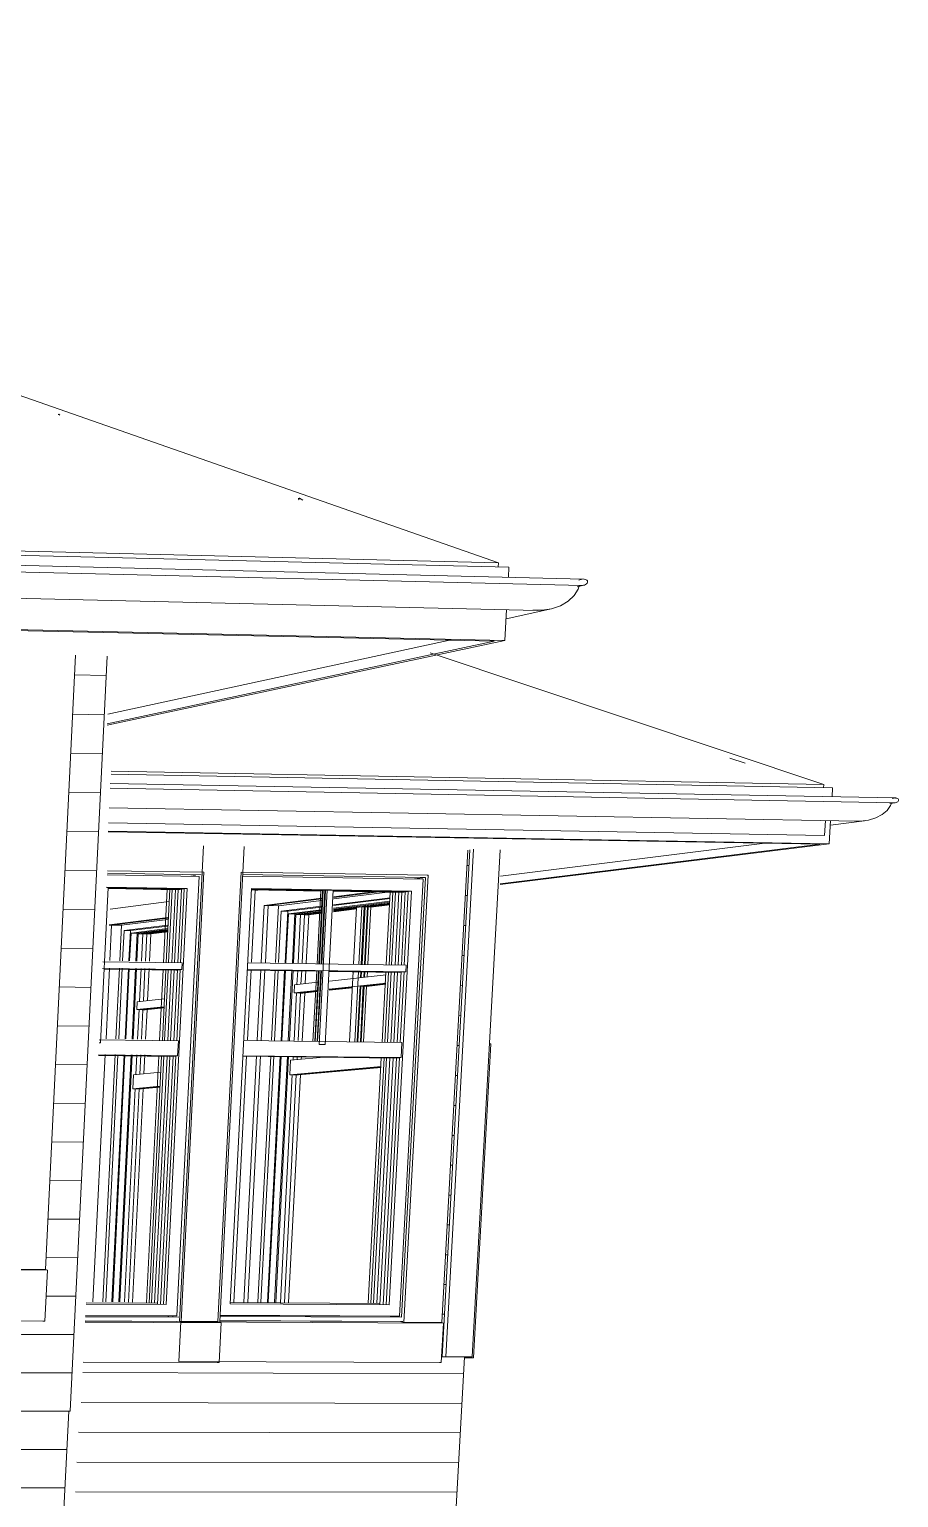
# Model space of a CAD drawing. Header units: inches. Extents: x 205 to 211, y -138 to -29.
# Drawn here: x 209.2479 to 209.3855, y -72.9407 to -72.7083 of the extents above; entities that cross this region are included whole.
import ezdxf

# ---------------------------------------------------------------- set-up
doc = ezdxf.new("R2010")
doc.units = ezdxf.units.IN
doc.header["$MEASUREMENT"] = 0
for name, color, linetype, lineweight in [('A-GLAZ', 151, 'Continuous', 13), ('A-ROOF', 132, 'Continuous', 13), ('A-ROOF-OTLN', 132, 'Continuous', 9), ('A-WALL', 113, 'Continuous', 13), ('A-WALL-PATT', 111, 'Continuous', 13), ('S-BEAM', 12, 'Continuous', 9)]:
    doc.layers.add(name, color=color, linetype=linetype, lineweight=lineweight)

# ---------------------------------------------------------------- blocks, each defined once
blk = doc.blocks.new('FP_94-160')
at = {"layer": 'A-WALL-PATT', "lineweight": 9}
for p, q in [((72.34311, -72.81047), (72.34813, -72.81058)), ((72.34281, -72.81667), (72.34783, -72.81677)), ((72.3425, -72.82286), (72.34752, -72.82296)), ((72.3422, -72.82905), (72.34722, -72.82914)), ((72.3419, -72.83523), (72.34692, -72.83531)), ((72.3416, -72.8414), (72.34662, -72.84148)), ((72.3413, -72.84756), (72.34631, -72.84764)), ((72.341, -72.85372), (72.34601, -72.85379)), ((72.34071, -72.85987), (72.34571, -72.85993)), ((72.34041, -72.86601), (72.34541, -72.86607)), ((72.34011, -72.87214), (72.34511, -72.8722)), ((72.33981, -72.87827), (72.34481, -72.87832)), ((72.33951, -72.88439), (72.34451, -72.88444)), ((72.33922, -72.8905), (72.34421, -72.89054)), ((72.33892, -72.89661), (72.34391, -72.89664)), ((72.33862, -72.90271), (72.34361, -72.90274)), ((72.33861, -72.9088), (72.34331, -72.90882)), ((72.33473, -72.91487), (72.34301, -72.9149)), ((72.33444, -72.92095), (72.34271, -72.92098)), ((72.33415, -72.92702), (72.34218, -72.92704))]:
    blk.add_line(p, q, dxfattribs=at)
blk = doc.blocks.new('FP_113-160')
at = {"layer": 'A-WALL-PATT', "lineweight": 9}
for p, q in [((72.2978, -72.83883), (72.30207, -72.8389)), ((72.32108, -72.83922), (72.32744, -72.83932)), ((72.40522, -72.84062), (72.40558, -72.84063)), ((72.29758, -72.84368), (72.30332, -72.84377)), ((72.30593, -72.84382), (72.30666, -72.84383)), ((72.32085, -72.84405), (72.32722, -72.84415)), ((72.40496, -72.84539), (72.40532, -72.84539)), ((72.4047, -72.85015), (72.40506, -72.85016)), ((72.29715, -72.85337), (72.30289, -72.85346)), ((72.32127, -72.85372), (72.32679, -72.8538)), ((72.40444, -72.85491), (72.4048, -72.85491)), ((72.29694, -72.85821), (72.306, -72.85834)), ((72.32017, -72.85853), (72.32656, -72.85861)), ((72.40418, -72.85966), (72.40454, -72.85967)), ((72.29672, -72.86305), (72.30578, -72.86316)), ((72.31995, -72.86334), (72.32634, -72.86342)), ((72.40392, -72.86441), (72.40428, -72.86442)), ((72.40366, -72.86916), (72.40402, -72.86916)), ((72.40341, -72.8739), (72.40376, -72.87391)), ((72.40315, -72.87864), (72.4035, -72.87864)), ((72.29587, -72.88234), (72.30491, -72.88243)), ((72.31905, -72.88256), (72.32543, -72.88263)), ((72.40289, -72.88337), (72.40324, -72.88338)), ((72.29565, -72.88715), (72.30469, -72.88723)), ((72.31883, -72.88736), (72.3252, -72.88742)), ((72.40263, -72.8881), (72.40298, -72.8881)), ((72.29544, -72.89196), (72.30448, -72.89203)), ((72.31861, -72.89215), (72.32498, -72.8922)), ((72.40237, -72.89283), (72.40273, -72.89283)), ((72.29522, -72.89676), (72.30426, -72.89683)), ((72.31838, -72.89693), (72.32475, -72.89698)), ((72.40211, -72.89755), (72.40247, -72.89755)), ((72.40186, -72.90226), (72.40221, -72.90227)), ((72.4016, -72.90697), (72.40195, -72.90698)), ((72.40134, -72.91168), (72.40169, -72.91168)), ((72.40132, -72.91639), (72.40144, -72.91639)), ((72.34441, -72.92089), (72.40471, -72.9211)), ((72.34417, -72.92563), (72.40445, -72.92579)), ((72.34371, -72.93036), (72.40419, -72.93048)), ((72.34347, -72.93509), (72.40393, -72.93516)), ((72.34324, -72.93982), (72.40368, -72.93984))]:
    blk.add_line(p, q, dxfattribs=at)
blk = doc.blocks.new('FP_127-160')
at = {"layer": 'A-WALL-PATT', "lineweight": 9}
for p, q in [((72.10219, -72.80532), (72.28377, -72.8092)), ((72.10202, -72.81177), (72.2835, -72.81546)), ((72.10186, -72.8182), (72.28323, -72.82172)), ((72.10169, -72.82463), (72.28296, -72.82796)), ((72.10153, -72.83105), (72.28269, -72.8342)), ((72.10136, -72.83747), (72.28243, -72.84043)), ((72.1007, -72.86304), (72.28136, -72.86528)), ((72.10054, -72.86942), (72.28109, -72.87147)), ((72.10037, -72.87578), (72.28083, -72.87766)), ((72.10021, -72.88214), (72.28056, -72.88384)), ((72.10004, -72.8885), (72.28029, -72.89001)), ((72.09988, -72.89484), (72.28003, -72.89617)), ((72.11175, -72.90125), (72.27977, -72.90233)), ((72.11158, -72.90757), (72.2795, -72.90848)), ((72.11141, -72.91388), (72.33473, -72.91487)), ((72.09923, -72.92014), (72.33444, -72.92095)), ((72.09907, -72.92644), (72.34218, -72.92704)), ((72.10185, -72.93275), (72.34189, -72.9331)), ((72.10169, -72.93903), (72.34159, -72.93915)), ((72.10152, -72.94531), (72.34129, -72.9452)), ((72.10136, -72.95159), (72.27808, -72.95133)), ((72.33801, -72.95124), (72.341, -72.95123)), ((72.1012, -72.95785), (72.27781, -72.95742)), ((72.33771, -72.95727), (72.3407, -72.95727)), ((72.10103, -72.96411), (72.27755, -72.9635)), ((72.33742, -72.9633), (72.3404, -72.96329)), ((72.10087, -72.97036), (72.27729, -72.96958)), ((72.33713, -72.96932), (72.34011, -72.96931)), ((72.10071, -72.9766), (72.27703, -72.97565)), ((72.33683, -72.97533), (72.33981, -72.97532)), ((72.33654, -72.98134), (72.33952, -72.98132)), ((72.33477, -72.99932), (72.33864, -72.99929))]:
    blk.add_line(p, q, dxfattribs=at)

msp = doc.modelspace()

# ---------------------------------------------------------------- linework, layer by layer
at = {"layer": 'A-GLAZ', "lineweight": 9}
for p, q in [((209.25517, -72.80736), (209.25044, -72.90462)), ((209.27163, -72.91281), (209.27544, -72.83751)), ((209.28185, -72.83762), (209.278, -72.91284)), ((209.31727, -72.83823), (209.31318, -72.91301)), ((209.26021, -72.84187), (209.27509, -72.84211)), ((209.26023, -72.84147), (209.2755, -72.84172)), ((209.2755, -72.84172), (209.27189, -72.91281)), ((209.27773, -72.91284), (209.28138, -72.84167)), ((209.28138, -72.84167), (209.31098, -72.84215)), ((209.2601, -72.84408), (209.27287, -72.84428)), ((209.27475, -72.84236), (209.2602, -72.84213)), ((209.2724, -72.84435), (209.26036, -72.84415)), ((209.2724, -72.84435), (209.26036, -72.84415)), ((209.26036, -72.84415), (209.2724, -72.84435)), ((209.27123, -72.91193), (209.27475, -72.84236)), ((209.27342, -72.84233), (209.27413, -72.84224)), ((209.27413, -72.84224), (209.27412, -72.84235)), ((209.31022, -72.84279), (209.28162, -72.84233)), ((209.28163, -72.84207), (209.31057, -72.84254)), ((209.30648, -72.91196), (209.31022, -72.84279)), ((209.31057, -72.84254), (209.3068, -72.91217)), ((209.31098, -72.84215), (209.30715, -72.91298)), ((209.30883, -72.84276), (209.31057, -72.84254)), ((209.31083, -72.84217), (209.31098, -72.84215)), ((209.26036, -72.84422), (209.27195, -72.84441)), ((209.27143, -72.84447), (209.26036, -72.8443)), ((209.26993, -72.84634), (209.26064, -72.84753)), ((209.26911, -72.85601), (209.26969, -72.84443)), ((209.27287, -72.84428), (209.26955, -72.91015)), ((209.26955, -72.85601), (209.27013, -72.84444)), ((209.27013, -72.84444), (209.26955, -72.85601)), ((209.26989, -72.85602), (209.27047, -72.84445)), ((209.2704, -72.85603), (209.27098, -72.84446)), ((209.27085, -72.85604), (209.27143, -72.84447)), ((209.27195, -72.84441), (209.27136, -72.85605)), ((209.27143, -72.84447), (209.2724, -72.84435)), ((209.27181, -72.85606), (209.2724, -72.84435)), ((209.27181, -72.85606), (209.2724, -72.84435)), ((209.2724, -72.84435), (209.27181, -72.85606)), ((209.2724, -72.84435), (209.27195, -72.84441)), ((209.2724, -72.84435), (209.27287, -72.84428)), ((209.27964, -72.91005), (209.28302, -72.8443)), ((209.28301, -72.84443), (209.29439, -72.84461)), ((209.29403, -72.84468), (209.28301, -72.84451)), ((209.28302, -72.8443), (209.30835, -72.8447)), ((209.2948, -72.84455), (209.28302, -72.84437)), ((209.2948, -72.84455), (209.28302, -72.84437)), ((209.28302, -72.84437), (209.2948, -72.84455)), ((209.28361, -72.84458), (209.28303, -72.85595)), ((209.28486, -72.84442), (209.28361, -72.84458)), ((209.28506, -72.84697), (209.29413, -72.84583)), ((209.28569, -72.84698), (209.29413, -72.84592)), ((209.29413, -72.84592), (209.28569, -72.84698)), ((209.2873, -72.84702), (209.29413, -72.84617)), ((209.30786, -72.84476), (209.29597, -72.84457)), ((209.30786, -72.84476), (209.29597, -72.84457)), ((209.29597, -72.84457), (209.30786, -72.84476)), ((209.29597, -72.84464), (209.30739, -72.84482)), ((209.30685, -72.84489), (209.29597, -72.84471)), ((209.296, -72.84741), (209.30496, -72.84631)), ((209.30496, -72.84646), (209.29601, -72.84755)), ((209.29602, -72.84685), (209.30498, -72.84575)), ((209.30498, -72.84589), (209.29603, -72.84699)), ((209.29607, -72.84559), (209.30257, -72.84478)), ((209.29607, -72.84568), (209.30322, -72.84479)), ((209.30322, -72.84479), (209.29607, -72.84568)), ((209.29607, -72.84593), (209.30498, -72.84482)), ((209.30435, -72.85635), (209.30497, -72.84488)), ((209.30481, -72.85636), (209.30543, -72.84485)), ((209.30543, -72.84485), (209.30481, -72.85636)), ((209.30835, -72.8447), (209.30483, -72.91018)), ((209.30521, -72.85637), (209.30583, -72.84486)), ((209.30576, -72.85638), (209.30637, -72.84488)), ((209.30623, -72.85639), (209.30685, -72.84489)), ((209.30739, -72.84482), (209.30677, -72.8564)), ((209.30685, -72.84489), (209.30786, -72.84476)), ((209.30723, -72.85641), (209.30786, -72.84476)), ((209.30723, -72.85641), (209.30786, -72.84476)), ((209.30786, -72.84476), (209.30723, -72.85641)), ((209.30786, -72.84476), (209.30739, -72.84482)), ((209.30786, -72.84476), (209.30835, -72.8447)), ((209.28459, -72.85598), (209.28506, -72.84697)), ((209.28506, -72.84697), (209.28569, -72.84698)), ((209.28523, -72.85599), (209.28569, -72.84698)), ((209.28569, -72.84698), (209.28523, -72.85599)), ((209.28569, -72.84698), (209.28742, -72.847)), ((209.2873, -72.84702), (209.28683, -72.85601)), ((209.28732, -72.85602), (209.28775, -72.84787)), ((209.28775, -72.84787), (209.29408, -72.84709)), ((209.28877, -72.84789), (209.28775, -72.84787)), ((209.28877, -72.84789), (209.28834, -72.85604)), ((209.28848, -72.85604), (209.28888, -72.84828)), ((209.29408, -72.84723), (209.28877, -72.84789)), ((209.28888, -72.84828), (209.29406, -72.84765)), ((209.2899, -72.8483), (209.28888, -72.84828)), ((209.2899, -72.8483), (209.2895, -72.85605)), ((209.28967, -72.85606), (209.29007, -72.8484)), ((209.29406, -72.84779), (209.2899, -72.8483)), ((209.29007, -72.8484), (209.29406, -72.84792)), ((209.29007, -72.8484), (209.29081, -72.84842)), ((209.29081, -72.84842), (209.29041, -72.85607)), ((209.29406, -72.84802), (209.29081, -72.84842)), ((209.29145, -72.84843), (209.29081, -72.84842)), ((209.29081, -72.84842), (209.29145, -72.84843)), ((209.29105, -72.85607), (209.29145, -72.84843)), ((209.29105, -72.85607), (209.29145, -72.84843)), ((209.29145, -72.84843), (209.29105, -72.85607)), ((209.29145, -72.84843), (209.29406, -72.84811)), ((209.29145, -72.84843), (209.29406, -72.84811)), ((209.29406, -72.84811), (209.29145, -72.84843)), ((209.29211, -72.84844), (209.29145, -72.84843)), ((209.29211, -72.84844), (209.29171, -72.85608)), ((209.29406, -72.8482), (209.29211, -72.84844)), ((209.296, -72.84768), (209.30495, -72.84659)), ((209.29968, -72.84733), (209.296, -72.84778)), ((209.296, -72.84787), (209.29969, -72.84742)), ((209.296, -72.84787), (209.29969, -72.84742)), ((209.29969, -72.84742), (209.296, -72.84787)), ((209.29969, -72.84751), (209.296, -72.84796)), ((209.30495, -72.84669), (209.30089, -72.84719)), ((209.3014, -72.84721), (209.30495, -72.84678)), ((209.3014, -72.84721), (209.30495, -72.84678)), ((209.30495, -72.84678), (209.3014, -72.84721)), ((209.30496, -72.84687), (209.30192, -72.84724)), ((209.26051, -72.85003), (209.2698, -72.84887)), ((209.26051, -72.85007), (209.26088, -72.85007)), ((209.26061, -72.8557), (209.26088, -72.85007)), ((209.26088, -72.85007), (209.26061, -72.8557)), ((209.26088, -72.85007), (209.2698, -72.84896)), ((209.2698, -72.84896), (209.26088, -72.85007)), ((209.26088, -72.85007), (209.26256, -72.8501)), ((209.26244, -72.85011), (209.26217, -72.85572)), ((209.26244, -72.85011), (209.2698, -72.8492)), ((209.26263, -72.85573), (209.26286, -72.85094)), ((209.26286, -72.85094), (209.26976, -72.85009)), ((209.26386, -72.85095), (209.26286, -72.85094)), ((209.26386, -72.85095), (209.26362, -72.85574)), ((209.26976, -72.85023), (209.26386, -72.85095)), ((209.26396, -72.85134), (209.26974, -72.85063)), ((209.26974, -72.85077), (209.26495, -72.85135)), ((209.26511, -72.85145), (209.26974, -72.85089)), ((209.26974, -72.85099), (209.26583, -72.85147)), ((209.26645, -72.85147), (209.26974, -72.85107)), ((209.26645, -72.85147), (209.26974, -72.85107)), ((209.26974, -72.85107), (209.26645, -72.85147)), ((209.26974, -72.85116), (209.26709, -72.85148)), ((209.26374, -72.85574), (209.26396, -72.85134)), ((209.26495, -72.85135), (209.26396, -72.85134)), ((209.26495, -72.85135), (209.26473, -72.85576)), ((209.2649, -72.85576), (209.26511, -72.85145)), ((209.26511, -72.85145), (209.26583, -72.85147)), ((209.26583, -72.85147), (209.26561, -72.85577)), ((209.26645, -72.85147), (209.26583, -72.85147)), ((209.26583, -72.85147), (209.26645, -72.85147)), ((209.26623, -72.85578), (209.26645, -72.85147)), ((209.26623, -72.85578), (209.26645, -72.85147)), ((209.26645, -72.85147), (209.26623, -72.85578)), ((209.26709, -72.85148), (209.26645, -72.85147)), ((209.26709, -72.85148), (209.26688, -72.85579)), ((209.26, -72.86806), (209.26055, -72.85688)), ((209.26055, -72.85688), (209.26, -72.86806)), ((209.26211, -72.8569), (209.26155, -72.86808)), ((209.26201, -72.86808), (209.26257, -72.85691)), ((209.26356, -72.85692), (209.26301, -72.86809)), ((209.26313, -72.8681), (209.26368, -72.85692)), ((209.26467, -72.85694), (209.26412, -72.86811)), ((209.26428, -72.86811), (209.26484, -72.85694)), ((209.26555, -72.85695), (209.26529, -72.86217)), ((209.26592, -72.8621), (209.26617, -72.85696)), ((209.26592, -72.8621), (209.26617, -72.85696)), ((209.26617, -72.85696), (209.26592, -72.8621)), ((209.26682, -72.85697), (209.26657, -72.86203)), ((209.26849, -72.86834), (209.26905, -72.85718)), ((209.26893, -72.86835), (209.26949, -72.85719)), ((209.26949, -72.85719), (209.26893, -72.86835)), ((209.26927, -72.86835), (209.26983, -72.8572)), ((209.26978, -72.86836), (209.27034, -72.85721)), ((209.27023, -72.86837), (209.27079, -72.85722)), ((209.27131, -72.85715), (209.27074, -72.86838)), ((209.27119, -72.86839), (209.27176, -72.85711)), ((209.27119, -72.86839), (209.27176, -72.85711)), ((209.27176, -72.85711), (209.27119, -72.86839)), ((209.28296, -72.85718), (209.28239, -72.86826)), ((209.28395, -72.86829), (209.28453, -72.85718)), ((209.28459, -72.86829), (209.28517, -72.85718)), ((209.28517, -72.85718), (209.28459, -72.86829)), ((209.28677, -72.85719), (209.2862, -72.86831)), ((209.28669, -72.86832), (209.28726, -72.8572)), ((209.28828, -72.85721), (209.28771, -72.86833)), ((209.28784, -72.86834), (209.28842, -72.85721)), ((209.28944, -72.85723), (209.28886, -72.86835)), ((209.28903, -72.86835), (209.28961, -72.85723)), ((209.29035, -72.85724), (209.29023, -72.85948)), ((209.29087, -72.85941), (209.29099, -72.85725)), ((209.29087, -72.85941), (209.29099, -72.85725)), ((209.29099, -72.85725), (209.29087, -72.85941)), ((209.29165, -72.85726), (209.29154, -72.85934)), ((209.3037, -72.86861), (209.30429, -72.85752)), ((209.30416, -72.86862), (209.30475, -72.85753)), ((209.30475, -72.85753), (209.30416, -72.86862)), ((209.30456, -72.86863), (209.30515, -72.85754)), ((209.3051, -72.86864), (209.30569, -72.85755)), ((209.30558, -72.86865), (209.30617, -72.85759)), ((209.30671, -72.85749), (209.30611, -72.86866)), ((209.30658, -72.86866), (209.30718, -72.85745)), ((209.30658, -72.86866), (209.30718, -72.85745)), ((209.30718, -72.85745), (209.30658, -72.86866)), ((209.29016, -72.86077), (209.28977, -72.86836)), ((209.29041, -72.86837), (209.2908, -72.86083)), ((209.29041, -72.86837), (209.2908, -72.86083)), ((209.2908, -72.86083), (209.29041, -72.86837)), ((209.29146, -72.86084), (209.29107, -72.86838)), ((209.26523, -72.86342), (209.265, -72.86812)), ((209.26562, -72.86813), (209.26585, -72.86347)), ((209.26562, -72.86813), (209.26585, -72.86347)), ((209.26585, -72.86347), (209.26562, -72.86813)), ((209.2665, -72.86348), (209.26626, -72.86813)), ((209.25794, -72.90972), (209.25987, -72.87056)), ((209.25987, -72.87056), (209.25794, -72.90972)), ((209.26143, -72.87058), (209.25949, -72.90972)), ((209.25995, -72.90973), (209.26189, -72.87059)), ((209.26288, -72.8706), (209.26094, -72.90973)), ((209.26106, -72.90973), (209.263, -72.8706)), ((209.26399, -72.87061), (209.26205, -72.90974)), ((209.26221, -72.90974), (209.26416, -72.87061)), ((209.26487, -72.87062), (209.26472, -72.87373)), ((209.26534, -72.87367), (209.26549, -72.87063)), ((209.26534, -72.87367), (209.26549, -72.87063)), ((209.26549, -72.87063), (209.26534, -72.87367)), ((209.26614, -72.87064), (209.26599, -72.87361)), ((209.2664, -72.9099), (209.26836, -72.87084)), ((209.26684, -72.90991), (209.2688, -72.87084)), ((209.2688, -72.87084), (209.26684, -72.90991)), ((209.26719, -72.90991), (209.26915, -72.87085)), ((209.26769, -72.90992), (209.26966, -72.87086)), ((209.26813, -72.91013), (209.2701, -72.87089)), ((209.27062, -72.87081), (209.26864, -72.91014)), ((209.26908, -72.91014), (209.27107, -72.87077)), ((209.26908, -72.91014), (209.27107, -72.87077)), ((209.27107, -72.87077), (209.26908, -72.91014)), ((209.28226, -72.87076), (209.28026, -72.90975)), ((209.28181, -72.90977), (209.28383, -72.87078)), ((209.28245, -72.90977), (209.28446, -72.87079)), ((209.28446, -72.87079), (209.28245, -72.90977)), ((209.28607, -72.87081), (209.28405, -72.90978)), ((209.28453, -72.90978), (209.28656, -72.87081)), ((209.28758, -72.87083), (209.28555, -72.90979)), ((209.28568, -72.90979), (209.28771, -72.87083)), ((209.28873, -72.87084), (209.2867, -72.90979)), ((209.28687, -72.9098), (209.2889, -72.87084)), ((209.28964, -72.87085), (209.28961, -72.87144)), ((209.29025, -72.87138), (209.29027, -72.87086)), ((209.29025, -72.87138), (209.29027, -72.87086)), ((209.29027, -72.87086), (209.29025, -72.87138)), ((209.29094, -72.87087), (209.29092, -72.87131)), ((209.30149, -72.90994), (209.30356, -72.8711)), ((209.30195, -72.90994), (209.30403, -72.8711)), ((209.30403, -72.8711), (209.30195, -72.90994)), ((209.30234, -72.90995), (209.30442, -72.87111)), ((209.30288, -72.90995), (209.30496, -72.87112)), ((209.30335, -72.91017), (209.30544, -72.87116)), ((209.30598, -72.87107), (209.30388, -72.91017)), ((209.30434, -72.91018), (209.30645, -72.87104)), ((209.30434, -72.91018), (209.30645, -72.87104)), ((209.30645, -72.87104), (209.30434, -72.91018)), ((209.28949, -72.87373), (209.2876, -72.9098)), ((209.28824, -72.9098), (209.29012, -72.87377)), ((209.28824, -72.9098), (209.29012, -72.87377)), ((209.29012, -72.87377), (209.28824, -72.9098)), ((209.29079, -72.87378), (209.2889, -72.90981)), ((209.26461, -72.87595), (209.26292, -72.90974)), ((209.26354, -72.90975), (209.26523, -72.87599)), ((209.26354, -72.90975), (209.26523, -72.87599)), ((209.26523, -72.87599), (209.26354, -72.90975)), ((209.26587, -72.876), (209.26418, -72.90975)), ((209.1919, -72.90433), (209.25072, -72.90469)), ((209.25044, -72.90462), (209.24255, -72.90457)), ((209.25044, -72.90462), (209.25072, -72.90469)), ((209.25072, -72.90469), (209.25032, -72.91278)), ((209.26955, -72.91015), (209.25685, -72.91008)), ((209.25688, -72.90986), (209.26814, -72.90992)), ((209.30483, -72.91018), (209.27964, -72.91005)), ((209.27966, -72.90983), (209.30336, -72.90996)), ((209.25032, -72.91278), (209.19155, -72.9125)), ((209.25032, -72.91278), (209.24999, -72.91279)), ((209.25671, -72.91295), (209.27821, -72.91305)), ((209.25672, -72.91274), (209.2715, -72.91281)), ((209.27109, -72.91283), (209.25672, -72.91276)), ((209.27154, -72.91214), (209.25675, -72.91207)), ((209.25676, -72.91186), (209.27123, -72.91193)), ((209.27077, -72.91195), (209.25677, -72.91188)), ((209.25677, -72.91188), (209.27077, -72.91195)), ((209.26981, -72.91199), (209.25677, -72.91192)), ((209.26981, -72.91199), (209.27077, -72.91195)), ((209.2699, -72.91213), (209.26991, -72.91194)), ((209.2706, -72.91195), (209.27059, -72.91214)), ((209.27123, -72.91193), (209.27077, -72.91195)), ((209.27153, -72.91916), (209.27185, -72.91287)), ((209.27185, -72.91287), (209.27163, -72.91281)), ((209.27773, -72.91284), (209.27163, -72.91281)), ((209.27185, -72.91287), (209.31341, -72.91307)), ((209.27821, -72.91305), (209.27789, -72.91933)), ((209.27801, -72.91269), (209.30702, -72.91283)), ((209.3066, -72.91285), (209.27801, -72.91271)), ((209.3068, -72.91217), (209.27804, -72.91203)), ((209.27805, -72.91182), (209.30648, -72.91196)), ((209.306, -72.91198), (209.27806, -72.91184)), ((209.27806, -72.91184), (209.306, -72.91198)), ((209.305, -72.91201), (209.27806, -72.91188)), ((209.305, -72.91201), (209.306, -72.91198)), ((209.30509, -72.91216), (209.3051, -72.91197)), ((209.30648, -72.91196), (209.306, -72.91198)), ((209.30715, -72.91298), (209.3066, -72.91285)), ((209.31318, -72.91301), (209.30715, -72.91298)), ((209.31341, -72.91307), (209.31307, -72.91932)), ((209.31318, -72.91301), (209.31341, -72.91307)), ((209.27789, -72.91933), (209.2564, -72.91925)), ((209.31307, -72.91932), (209.27153, -72.91916)), ((209.27789, -72.91933), (209.27762, -72.91934)), ((209.31307, -72.91932), (209.31279, -72.91932))]:
    msp.add_line(p, q, dxfattribs=at)
at = {"layer": 'A-GLAZ'}
for p, q in [((209.25914, -72.86869), (209.26036, -72.84411)), ((209.26036, -72.84411), (209.2601, -72.84411)), ((209.29342, -72.85621), (209.29402, -72.84465)), ((209.2943, -72.84461), (209.29369, -72.85622)), ((209.29504, -72.84452), (209.29376, -72.86896)), ((209.29378, -72.85622), (209.29439, -72.8446)), ((209.29402, -72.84465), (209.2943, -72.84461)), ((209.29467, -72.84456), (209.29406, -72.85622)), ((209.29415, -72.85622), (209.29476, -72.84455)), ((209.29439, -72.84461), (209.2943, -72.84461)), ((209.29439, -72.8446), (209.29467, -72.84456)), ((209.29476, -72.84457), (209.29467, -72.84456)), ((209.29468, -72.86897), (209.29597, -72.84453)), ((209.29476, -72.84455), (209.29504, -72.84452)), ((209.29597, -72.84453), (209.29504, -72.84452)), ((209.29968, -72.84728), (209.29921, -72.85623)), ((209.3005, -72.84718), (209.29968, -72.84728)), ((209.30002, -72.85624), (209.3005, -72.84718)), ((209.30089, -72.84719), (209.30041, -72.85625)), ((209.3005, -72.84718), (209.30089, -72.84719)), ((209.30053, -72.85625), (209.30102, -72.84719)), ((209.30102, -72.84719), (209.30089, -72.8472)), ((209.3014, -72.84719), (209.30092, -72.85625)), ((209.30102, -72.84719), (209.3014, -72.84719)), ((209.30105, -72.85625), (209.30153, -72.8472)), ((209.30153, -72.8472), (209.3014, -72.84721)), ((209.30192, -72.8472), (209.30144, -72.85626)), ((209.30153, -72.8472), (209.30192, -72.8472)), ((209.25947, -72.85694), (209.27203, -72.85711)), ((209.27208, -72.85607), (209.25952, -72.85589)), ((209.27176, -72.85714), (209.25972, -72.85698)), ((209.25972, -72.85699), (209.27167, -72.85715)), ((209.2714, -72.85718), (209.25973, -72.85702)), ((209.25973, -72.85703), (209.27131, -72.85719)), ((209.27104, -72.85722), (209.25973, -72.85707)), ((209.27131, -72.85719), (209.27104, -72.85722)), ((209.27167, -72.85715), (209.2714, -72.85718)), ((209.27203, -72.85711), (209.27176, -72.85714)), ((209.27203, -72.85711), (209.27208, -72.85607)), ((209.28236, -72.85711), (209.30746, -72.85745)), ((209.29409, -72.8573), (209.28236, -72.85714)), ((209.28236, -72.85715), (209.29409, -72.85731)), ((209.29373, -72.85734), (209.28236, -72.85719)), ((209.28236, -72.8572), (209.29372, -72.85735)), ((209.29336, -72.85738), (209.28236, -72.85723)), ((209.30751, -72.85641), (209.28241, -72.85606)), ((209.29277, -72.86849), (209.29336, -72.85735)), ((209.29364, -72.85731), (209.29305, -72.8685)), ((209.29314, -72.8685), (209.29373, -72.85731)), ((209.294, -72.85727), (209.29341, -72.8685)), ((209.2935, -72.86851), (209.2941, -72.85727)), ((209.30718, -72.85748), (209.2953, -72.85732)), ((209.2953, -72.85733), (209.30708, -72.85749)), ((209.3068, -72.85752), (209.2953, -72.85737)), ((209.2953, -72.85738), (209.30671, -72.85753)), ((209.30643, -72.85757), (209.2953, -72.85741)), ((209.30435, -72.85796), (209.29541, -72.85893)), ((209.29915, -72.8574), (209.29856, -72.8685)), ((209.29937, -72.86851), (209.29996, -72.85741)), ((209.30034, -72.85742), (209.30029, -72.8584)), ((209.30042, -72.85838), (209.30047, -72.85742)), ((209.30086, -72.85742), (209.30081, -72.85834)), ((209.30094, -72.85833), (209.30099, -72.85743)), ((209.30138, -72.85743), (209.30133, -72.85828)), ((209.30671, -72.85753), (209.30643, -72.85757)), ((209.30708, -72.85749), (209.3068, -72.85752)), ((209.30746, -72.85745), (209.30718, -72.85748)), ((209.30746, -72.85745), (209.30751, -72.85641)), ((209.28985, -72.85952), (209.28978, -72.86081)), ((209.28978, -72.86081), (209.2934, -72.86043)), ((209.29347, -72.85913), (209.28985, -72.85952)), ((209.2934, -72.86048), (209.29016, -72.86082)), ((209.29534, -72.86022), (209.30428, -72.85928)), ((209.29902, -72.85988), (209.29534, -72.86027)), ((209.29534, -72.86028), (209.29902, -72.8599)), ((209.29902, -72.85994), (209.29534, -72.86033)), ((209.29534, -72.86035), (209.29902, -72.85996)), ((209.29902, -72.86), (209.29535, -72.86039)), ((209.30022, -72.85971), (209.29975, -72.86852)), ((209.29988, -72.86852), (209.30035, -72.85975)), ((209.30428, -72.85932), (209.30022, -72.85975)), ((209.30022, -72.85977), (209.30428, -72.85934)), ((209.30074, -72.85971), (209.30027, -72.86852)), ((209.3004, -72.86852), (209.30086, -72.85976)), ((209.30428, -72.85938), (209.30074, -72.85976)), ((209.30074, -72.85977), (209.30428, -72.8594)), ((209.30125, -72.85972), (209.30078, -72.86853)), ((209.30428, -72.85945), (209.30125, -72.85977)), ((209.26492, -72.86221), (209.26486, -72.86346)), ((209.26919, -72.86175), (209.26492, -72.86221)), ((209.29016, -72.86082), (209.28978, -72.86081)), ((209.29029, -72.86082), (209.2934, -72.86049)), ((209.29067, -72.86083), (209.29029, -72.86082)), ((209.29341, -72.86054), (209.29067, -72.86083)), ((209.2908, -72.86083), (209.29341, -72.86055)), ((209.29118, -72.86083), (209.2908, -72.86083)), ((209.29341, -72.8606), (209.29118, -72.86083)), ((209.26486, -72.86346), (209.26913, -72.863)), ((209.26523, -72.86346), (209.26486, -72.86346)), ((209.26913, -72.86305), (209.26523, -72.86346)), ((209.26535, -72.86346), (209.26913, -72.86306)), ((209.26573, -72.86347), (209.26535, -72.86346)), ((209.26913, -72.86311), (209.26573, -72.86347)), ((209.26585, -72.86347), (209.26913, -72.86312)), ((209.26622, -72.86347), (209.26585, -72.86347)), ((209.26914, -72.86317), (209.26622, -72.86347)), ((209.25889, -72.86869), (209.25914, -72.86869)), ((209.27146, -72.86839), (209.25891, -72.86824)), ((209.27134, -72.87078), (209.27146, -72.86839)), ((209.29374, -72.86851), (209.28178, -72.86837)), ((209.29376, -72.86896), (209.29468, -72.86897)), ((209.30685, -72.86867), (209.29378, -72.86851)), ((209.30673, -72.87104), (209.30685, -72.86867)), ((209.2588, -72.87063), (209.27134, -72.87078)), ((209.27107, -72.8708), (209.2588, -72.87066)), ((209.2588, -72.87067), (209.27098, -72.87081)), ((209.27071, -72.87084), (209.2588, -72.8707)), ((209.2588, -72.87071), (209.27062, -72.87085)), ((209.27035, -72.87087), (209.2588, -72.87074)), ((209.27062, -72.87085), (209.27035, -72.87087)), ((209.27098, -72.87081), (209.27071, -72.87084)), ((209.27134, -72.87078), (209.27107, -72.8708)), ((209.28166, -72.87075), (209.30673, -72.87104)), ((209.30645, -72.87107), (209.28166, -72.87078)), ((209.28166, -72.87079), (209.30635, -72.87107)), ((209.28166, -72.87082), (209.30598, -72.87111)), ((209.30607, -72.8711), (209.28166, -72.87082)), ((209.3057, -72.87113), (209.28166, -72.87085)), ((209.28922, -72.87147), (209.2891, -72.87376)), ((209.29507, -72.87093), (209.28922, -72.87147)), ((209.29843, -72.87099), (209.29842, -72.87106)), ((209.29842, -72.87106), (209.29909, -72.871)), ((209.30598, -72.87111), (209.3057, -72.87113)), ((209.30635, -72.87107), (209.30607, -72.8711)), ((209.30673, -72.87104), (209.30645, -72.87107)), ((209.26435, -72.87377), (209.26424, -72.87598)), ((209.26861, -72.87338), (209.26435, -72.87377)), ((209.2891, -72.87376), (209.30357, -72.87247)), ((209.28949, -72.87376), (209.2891, -72.87376)), ((209.30357, -72.87251), (209.28949, -72.87376)), ((209.28961, -72.87377), (209.30357, -72.87252)), ((209.29, -72.87377), (209.28961, -72.87377)), ((209.30357, -72.87256), (209.29, -72.87377)), ((209.29012, -72.87377), (209.30357, -72.87257)), ((209.2905, -72.87378), (209.29012, -72.87377)), ((209.30358, -72.87261), (209.2905, -72.87378)), ((209.26424, -72.87598), (209.2685, -72.8756)), ((209.26461, -72.87598), (209.26424, -72.87598)), ((209.2685, -72.87564), (209.26461, -72.87598)), ((209.26473, -72.87599), (209.2685, -72.87565)), ((209.2651, -72.87599), (209.26473, -72.87599)), ((209.2685, -72.87569), (209.2651, -72.87599)), ((209.26523, -72.87599), (209.2685, -72.8757)), ((209.2656, -72.876), (209.26523, -72.87599)), ((209.2685, -72.87574), (209.2656, -72.876))]:
    msp.add_line(p, q, dxfattribs=at)
at = {"layer": 'A-ROOF'}
for p, q in [((209.32214, -72.79274), (209.08089, -72.70827)), ((208.97991, -72.78434), (209.32214, -72.79274)), ((209.3221, -72.79337), (209.32214, -72.79274)), ((209.37365, -72.82781), (209.3113, -72.80698)), ((209.26082, -72.82568), (209.37365, -72.82781)), ((209.37362, -72.82833), (209.37365, -72.82781))]:
    msp.add_line(p, q, dxfattribs=at)
at = {"layer": 'A-ROOF-OTLN'}
for p, q in [((208.97918, -72.785), (209.32379, -72.79342)), ((208.97401, -72.78656), (209.33567, -72.7953)), ((209.33542, -72.79629), (208.97407, -72.78762)), ((209.32831, -72.80026), (208.97692, -72.79206)), ((209.32379, -72.79342), (209.3237, -72.79498)), ((209.33487, -72.79545), (209.33541, -72.79533)), ((209.32315, -72.80502), (208.9789, -72.79726)), ((209.32146, -72.80513), (208.97962, -72.79744)), ((209.33566, -72.79627), (209.33458, -72.79651)), ((209.32342, -72.80009), (209.32315, -72.80502)), ((209.33026, -72.80008), (209.32337, -72.80158)), ((209.26019, -72.8182), (209.32146, -72.80513)), ((209.2602, -72.81842), (209.32315, -72.80502)), ((209.26027, -72.81667), (209.31467, -72.80492)), ((209.26068, -72.82764), (209.38498, -72.82995)), ((209.26079, -72.8262), (209.37504, -72.82835)), ((209.38482, -72.83071), (209.26064, -72.82841)), ((209.37495, -72.82975), (209.37504, -72.82835)), ((209.38446, -72.83001), (209.38484, -72.82996)), ((209.37897, -72.83364), (209.2605, -72.83151)), ((209.38495, -72.8307), (209.38409, -72.83081)), ((209.37378, -72.8359), (209.26041, -72.8339)), ((209.37378, -72.8359), (209.37393, -72.83352)), ((209.37451, -72.8372), (209.37473, -72.83353)), ((209.38007, -72.83359), (209.3747, -72.83427)), ((209.37451, -72.8372), (209.26034, -72.83522)), ((209.37308, -72.83727), (209.26034, -72.83531)), ((209.32238, -72.84363), (209.37451, -72.8372)), ((209.32245, -72.84231), (209.36433, -72.83708)), ((209.32238, -72.84352), (209.37308, -72.83727))]:
    msp.add_line(p, q, dxfattribs=at)
for points in [[(209.33541, -72.79629, 0), (209.33559, -72.79628, 0), (209.33577, -72.79624, 0), (209.33593, -72.79617, 0), (209.33606, -72.79607, 0), (209.33617, -72.79596, 0), (209.33623, -72.79584, 0), (209.33625, -72.79571, 0), (209.33622, -72.79559, 0), (209.33614, -72.79548, 0), (209.33603, -72.7954, 0), (209.33589, -72.79534, 0), (209.33572, -72.7953, 0)], [(209.33567, -72.7953, 0), (209.33572, -72.7953, 0), (209.33589, -72.79534, 0), (209.33603, -72.7954, 0), (209.33614, -72.79548, 0), (209.33622, -72.79559, 0), (209.33625, -72.79571, 0), (209.33623, -72.79584, 0), (209.33617, -72.79596, 0), (209.33606, -72.79607, 0), (209.33593, -72.79617, 0), (209.33577, -72.79624, 0), (209.33559, -72.79628, 0), (209.33541, -72.79629, 0)], [(209.3276, -72.8002, 0), (209.32906, -72.80024, 0), (209.33054, -72.8, 0), (209.33194, -72.79951, 0), (209.33316, -72.79879, 0), (209.33411, -72.7979, 0), (209.33474, -72.79689, 0), (209.33492, -72.79633, 0)], [(209.33492, -72.79633, 0), (209.33474, -72.79689, 0), (209.33411, -72.7979, 0), (209.33316, -72.79879, 0), (209.33194, -72.79951, 0), (209.33054, -72.8, 0), (209.32906, -72.80024, 0), (209.3276, -72.8002, 0)], [(209.38499, -72.82995, 0), (209.38506, -72.82996, 0), (209.38519, -72.82998, 0), (209.38531, -72.83003, 0), (209.38541, -72.8301, 0), (209.38547, -72.83018, 0), (209.38549, -72.83027, 0), (209.38548, -72.83037, 0), (209.38543, -72.83046, 0), (209.38534, -72.83055, 0), (209.38523, -72.83062, 0), (209.38509, -72.83067, 0), (209.38495, -72.8307, 0), (209.3848, -72.8307, 0)], [(209.3848, -72.8307, 0), (209.38495, -72.8307, 0), (209.38509, -72.83067, 0), (209.38523, -72.83062, 0), (209.38534, -72.83055, 0), (209.38543, -72.83046, 0), (209.38548, -72.83037, 0), (209.38549, -72.83027, 0), (209.38547, -72.83018, 0), (209.38541, -72.8301, 0), (209.38531, -72.83003, 0), (209.38519, -72.82998, 0), (209.38506, -72.82996, 0)], [(209.38439, -72.83069, 0), (209.38423, -72.83115, 0), (209.3837, -72.83191, 0), (209.3829, -72.83258, 0), (209.38188, -72.83311, 0), (209.38071, -72.83347, 0), (209.37947, -72.83363, 0), (209.37869, -72.83363, 0)], [(209.37947, -72.83363, 0), (209.38071, -72.83347, 0), (209.38188, -72.83311, 0), (209.3829, -72.83258, 0), (209.3837, -72.83191, 0), (209.38423, -72.83115, 0), (209.38439, -72.83069, 0)]]:
    msp.add_polyline3d(points, dxfattribs=at)
at = {"layer": 'A-WALL'}
for p, q in [((209.26019, -72.80748), (209.25433, -72.92704)), ((209.31323, -72.91842), (209.31762, -72.83814)), ((209.31819, -72.83807), (209.31379, -72.9184)), ((209.31799, -72.91842), (209.32241, -72.83814)), ((209.32094, -72.86886), (209.3182, -72.91859)), ((209.32072, -72.86886), (209.32094, -72.86886)), ((209.31323, -72.91842), (209.31379, -72.9184)), ((209.31742, -72.91844), (209.31323, -72.91842)), ((209.31379, -72.9184), (209.31799, -72.91842)), ((209.3153, -72.9451), (209.31676, -72.91841)), ((209.31675, -72.9186), (209.31741, -72.91858)), ((209.3182, -72.91859), (209.31676, -72.91863)), ((209.31741, -72.91858), (209.31742, -72.91842)), ((209.31741, -72.91858), (209.3182, -72.91859)), ((209.31742, -72.91844), (209.31799, -72.91842)), ((209.25125, -72.98507), (209.25409, -72.92704)), ((209.25433, -72.92704), (209.25409, -72.92704))]:
    msp.add_line(p, q, dxfattribs=at)
at = {"layer": 'S-BEAM'}
for p, q in [((209.25252, -72.7692), (209.25244, -72.76923)), ((209.25247, -72.7693), (209.25252, -72.7692)), ((209.25252, -72.7692), (209.2527, -72.76932)), ((209.29066, -72.78248), (209.29043, -72.78254)), ((209.2905, -72.78274), (209.29066, -72.78248)), ((209.29066, -72.78248), (209.29115, -72.78279)), ((209.35878, -72.82363), (209.36118, -72.82442))]:
    msp.add_line(p, q, dxfattribs=at)

# ---------------------------------------------------------------- block references
at = {"layer": 'A-WALL', "lineweight": 9}
for name in ['FP_127-160', 'FP_94-160', 'FP_113-160']:
    msp.add_blockref(name, (136.91191, 0), dxfattribs=at)

doc.saveas('drawing.dxf')
